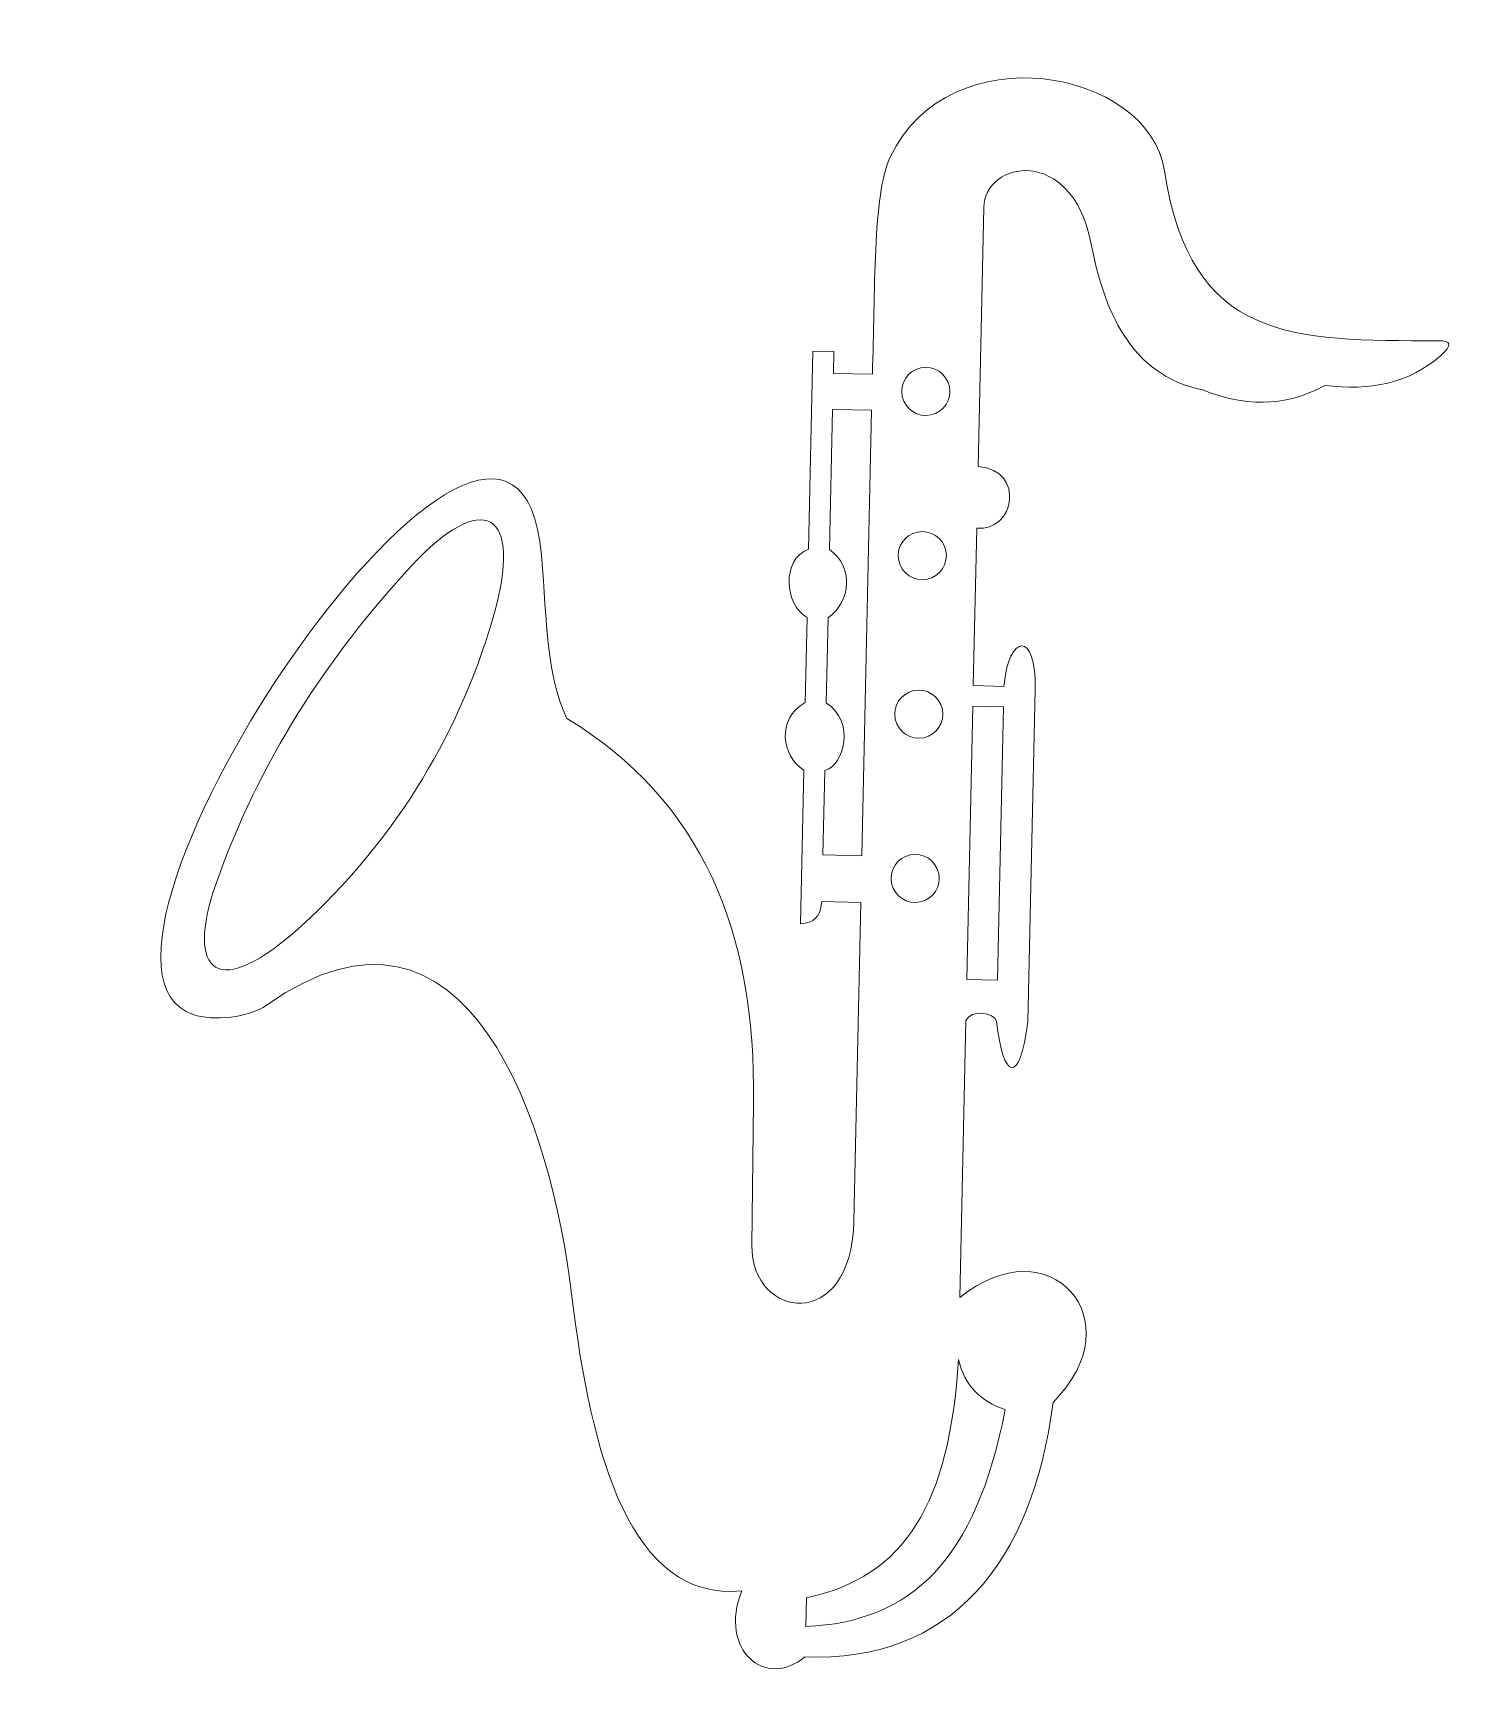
# Model space of a CAD drawing. Header units: centimetres. Extents: x 18.8 to 98, y -42.5 to 49.9.
import ezdxf

# ---------------------------------------------------------------- set-up
doc = ezdxf.new("R2010")
doc.units = ezdxf.units.CM
doc.header["$MEASUREMENT"] = 0
doc.layers.add('Camada 1', color=7, linetype='Continuous')

msp = doc.modelspace()

# ---------------------------------------------------------------- linework, layer by layer
at = {"layer": 'Camada 1', "color": 250, "lineweight": 9}
for points, knots in [([(70.80722, -5.11864), (70.80722, -5.11864), (70.46959, -20.57691), (70.46959, -20.57691), (70.46959, -20.57691), (75.42411, -16.50982), (80.2641, -21.81465), (75.66362, -26.42135), (75.66362, -26.42135), (74.49677, -35.46409), (69.91848, -40.9294), (61.8184, -40.61322), (61.8184, -40.61322), (59.64018, -42.45357), (56.99295, -40.21551), (58.30775, -36.93863), (58.30775, -36.93863), (52.13434, -37.52054), (49.90051, -29.47929), (48.82048, -20.37358), (48.82048, -20.37358), (47.73334, -11.20766), (43.12373, 3.73364), (31.80781, -4.26954), (31.80781, -4.26954), (30.82847, -4.96258), (28.82677, -5.16656), (27.72481, -4.7901), (27.72481, -4.7901), (18.79672, -1.73889), (45.65707, 37.93658), (47.1342, 20.82463), (47.1342, 20.82463), (47.47033, 16.93033), (47.37556, 14.28637), (48.55699, 11.72525), (48.55699, 11.72525), (56.09039, 7.17109), (59.13846, -0.23774), (58.95328, -9.70442), (58.95328, -9.70442), (58.95328, -9.70442), (58.86861, -17.6528), (58.86861, -17.6528), (58.86861, -17.6528), (58.82404, -21.81742), (64.4204, -22.56586), (64.55708, -16.31407), (64.55708, -16.31407), (64.55708, -16.31407), (64.94627, 1.46308), (64.94627, 1.46308), (64.94627, 1.46308), (64.94627, 1.46308), (62.77039, 1.51067), (62.77039, 1.51067), (62.77039, 1.51067), (62.67085, 0.60038), (62.3467, 0.35237), (61.57227, 0.26878), (61.57227, 0.26878), (61.57227, 0.26878), (61.75983, 8.84211), (61.75983, 8.84211), (61.75983, 8.84211), (60.53863, 9.62659), (60.21145, 11.67982), (61.84227, 12.61582), (61.84227, 12.61582), (61.84227, 12.61582), (61.94621, 17.36166), (61.94621, 17.36166), (61.94621, 17.36166), (60.69023, 18.0501), (60.50518, 20.59261), (62.02944, 21.1648), (62.02944, 21.1648), (62.02944, 21.1648), (62.27113, 32.21678), (62.27113, 32.21678), (62.27113, 32.21678), (62.27113, 32.21678), (63.44108, 32.19143), (63.44108, 32.19143), (63.44108, 32.19143), (63.44108, 32.19143), (63.41459, 30.96746), (63.41459, 30.96746), (63.41459, 30.96746), (63.41459, 30.96746), (65.58895, 30.92017), (65.58895, 30.92017), (65.58895, 30.92017), (65.74901, 35.40877), (65.58117, 40.93918), (66.59673, 43.06673), (66.59673, 43.06673), (69.88081, 49.94649), (80.9891, 47.98472), (81.87491, 42.25931), (81.87491, 42.25931), (83.35091, 32.71726), (88.96158, 32.79812), (97.16154, 32.79192), (97.16154, 32.79192), (97.83968, 32.79147), (97.95329, 32.57357), (97.25674, 31.95151), (97.25674, 31.95151), (95.51885, 30.39944), (93.31238, 29.99169), (90.82168, 30.29872), (90.82168, 30.29872), (88.4858, 29.02613), (86.22598, 29.14687), (84.00875, 30.04966), (84.00875, 30.04966), (79.91252, 30.86546), (78.48089, 34.60292), (77.76884, 38.26825), (77.76884, 38.26825), (76.71751, 43.68092), (71.85658, 42.85279), (71.79911, 40.22285), (71.79911, 40.22285), (71.79911, 40.22285), (71.48317, 25.78416), (71.48317, 25.78416), (71.48317, 25.78416), (74.16059, 25.55386), (73.50777, 22.13343), (71.40755, 22.32815), (71.40755, 22.32815), (71.40755, 22.32815), (71.21204, 13.56722), (71.21204, 13.56722), (71.21204, 13.56722), (71.21204, 13.56722), (72.92394, 13.50879), (72.92394, 13.50879), (72.92394, 13.50879), (73.17719, 16.45365), (74.76035, 16.64812), (74.66292, 13.32435), (74.66292, 13.32435), (74.66292, 13.32435), (74.25822, -5.18835), (74.25822, -5.18835), (74.25822, -5.18835), (73.82991, -8.79495), (72.8443, -8.40756), (72.51631, -5.15546), (72.51631, -5.15546), (72.37388, -4.68791), (71.0999, -4.47472), (70.80722, -5.11864)], [0, 0, 0, 0, 0.025, 0.025, 0.025, 0.025, 0.05, 0.05, 0.05, 0.05, 0.075, 0.075, 0.075, 0.075, 0.1, 0.1, 0.1, 0.1, 0.125, 0.125, 0.125, 0.125, 0.15, 0.15, 0.15, 0.15, 0.175, 0.175, 0.175, 0.175, 0.2, 0.2, 0.2, 0.2, 0.225, 0.225, 0.225, 0.225, 0.25, 0.25, 0.25, 0.25, 0.275, 0.275, 0.275, 0.275, 0.3, 0.3, 0.3, 0.3, 0.325, 0.325, 0.325, 0.325, 0.35, 0.35, 0.35, 0.35, 0.375, 0.375, 0.375, 0.375, 0.4, 0.4, 0.4, 0.4, 0.425, 0.425, 0.425, 0.425, 0.45, 0.45, 0.45, 0.45, 0.475, 0.475, 0.475, 0.475, 0.5, 0.5, 0.5, 0.5, 0.525, 0.525, 0.525, 0.525, 0.55, 0.55, 0.55, 0.55, 0.575, 0.575, 0.575, 0.575, 0.6, 0.6, 0.6, 0.6, 0.625, 0.625, 0.625, 0.625, 0.65, 0.65, 0.65, 0.65, 0.675, 0.675, 0.675, 0.675, 0.7, 0.7, 0.7, 0.7, 0.725, 0.725, 0.725, 0.725, 0.75, 0.75, 0.75, 0.75, 0.775, 0.775, 0.775, 0.775, 0.8, 0.8, 0.8, 0.8, 0.825, 0.825, 0.825, 0.825, 0.85, 0.85, 0.85, 0.85, 0.875, 0.875, 0.875, 0.875, 0.9, 0.9, 0.9, 0.9, 0.925, 0.925, 0.925, 0.925, 0.95, 0.95, 0.95, 0.95, 1, 1, 1, 1]), ([(68.29571, 31.2771), (69.02126, 31.42886), (69.73236, 30.96375), (69.88411, 30.23824), (69.88411, 30.23824), (70.03586, 29.51273), (69.57079, 28.8016), (68.84524, 28.64983), (68.84524, 28.64983), (68.11969, 28.49807), (67.4086, 28.96318), (67.25684, 29.68869), (67.25684, 29.68869), (67.10509, 30.4142), (67.57016, 31.12533), (68.29571, 31.2771)], [0, 0, 0, 0, 0.2, 0.2, 0.2, 0.2, 0.4, 0.4, 0.4, 0.4, 0.6, 0.6, 0.6, 0.6, 1, 1, 1, 1]), ([(65.00316, 4.06839), (65.00316, 4.06839), (62.82754, 4.1159), (62.82754, 4.1159), (62.82754, 4.1159), (62.82754, 4.1159), (62.93019, 8.8166), (62.93019, 8.8166), (62.93019, 8.8166), (64.02007, 9.06334), (64.63996, 11.59315), (63.01312, 12.59029), (63.01312, 12.59029), (63.01312, 12.59029), (63.11678, 17.33631), (63.11678, 17.33631), (63.11678, 17.33631), (64.39956, 18.24573), (64.55355, 20.20147), (63.19957, 21.13924), (63.19957, 21.13924), (63.19957, 21.13924), (63.37076, 28.96368), (63.37076, 28.96368), (63.37076, 28.96368), (63.37076, 28.96368), (65.54479, 28.9162), (65.54479, 28.9162), (65.54479, 28.9162), (65.54479, 28.9162), (65.00316, 4.06839), (65.00316, 4.06839)], [0, 0, 0, 0, 0.11111111, 0.11111111, 0.11111111, 0.11111111, 0.22222222, 0.22222222, 0.22222222, 0.22222222, 0.33333333, 0.33333333, 0.33333333, 0.33333333, 0.44444444, 0.44444444, 0.44444444, 0.44444444, 0.55555556, 0.55555556, 0.55555556, 0.55555556, 0.66666667, 0.66666667, 0.66666667, 0.66666667, 0.77777778, 0.77777778, 0.77777778, 0.77777778, 1, 1, 1, 1]), ([(33.78417, 0.18028), (29.08678, -4.10944), (27.24776, -2.49425), (28.99504, 2.51217), (28.99504, 2.51217), (31.34272, 9.23862), (35.18597, 15.15128), (39.90881, 20.25312), (39.90881, 20.25312), (43.74827, 24.40082), (46.24942, 23.5501), (44.40972, 17.24264), (44.40972, 17.24264), (42.42333, 10.43277), (38.63522, 4.61028), (33.78417, 0.18028)], [0, 0, 0, 0, 0.2, 0.2, 0.2, 0.2, 0.4, 0.4, 0.4, 0.4, 0.6, 0.6, 0.6, 0.6, 1, 1, 1, 1]), ([(68.09541, 22.11927), (68.82097, 22.27103), (69.53207, 21.80592), (69.68382, 21.0804), (69.68382, 21.0804), (69.83558, 20.35489), (69.37051, 19.64376), (68.64495, 19.49199), (68.64495, 19.49199), (67.9194, 19.34023), (67.2083, 19.80534), (67.05655, 20.53085), (67.05655, 20.53085), (66.90479, 21.25637), (67.36986, 21.9675), (68.09541, 22.11927)], [0, 0, 0, 0, 0.2, 0.2, 0.2, 0.2, 0.4, 0.4, 0.4, 0.4, 0.6, 0.6, 0.6, 0.6, 1, 1, 1, 1]), ([(67.90201, 13.27812), (68.62756, 13.42988), (69.33866, 12.96477), (69.49042, 12.23926), (69.49042, 12.23926), (69.64217, 11.51374), (69.1771, 10.80261), (68.45155, 10.65084), (68.45155, 10.65084), (67.726, 10.49908), (67.01489, 10.96419), (66.86314, 11.68971), (66.86314, 11.68971), (66.71139, 12.41522), (67.17646, 13.12635), (67.90201, 13.27812)], [0, 0, 0, 0, 0.2, 0.2, 0.2, 0.2, 0.4, 0.4, 0.4, 0.4, 0.6, 0.6, 0.6, 0.6, 1, 1, 1, 1]), ([(72.56574, -2.88117), (72.56574, -2.88117), (70.85719, -2.84398), (70.85719, -2.84398), (70.85719, -2.84398), (70.85719, -2.84398), (71.19075, 12.41165), (71.19075, 12.41165), (71.19075, 12.41165), (71.19075, 12.41165), (72.89963, 12.37405), (72.89963, 12.37405), (72.89963, 12.37405), (72.89963, 12.37405), (72.56574, -2.88117), (72.56574, -2.88117)], [0, 0, 0, 0, 0.2, 0.2, 0.2, 0.2, 0.4, 0.4, 0.4, 0.4, 0.6, 0.6, 0.6, 0.6, 1, 1, 1, 1]), ([(67.70164, 4.11579), (68.42719, 4.26755), (69.13829, 3.80244), (69.29005, 3.07693), (69.29005, 3.07693), (69.4418, 2.35142), (68.97673, 1.64029), (68.25118, 1.48852), (68.25118, 1.48852), (67.52563, 1.33676), (66.81452, 1.80187), (66.66277, 2.52738), (66.66277, 2.52738), (66.51102, 3.25289), (66.97609, 3.96402), (67.70164, 4.11579)], [0, 0, 0, 0, 0.2, 0.2, 0.2, 0.2, 0.4, 0.4, 0.4, 0.4, 0.6, 0.6, 0.6, 0.6, 1, 1, 1, 1]), ([(72.99415, -26.81548), (71.3552, -35.22346), (67.80835, -38.65349), (61.88613, -38.92364), (61.88613, -38.92364), (61.88613, -38.92364), (61.92135, -37.31646), (61.92135, -37.31646), (61.92135, -37.31646), (67.44824, -36.14199), (69.88242, -32.03719), (70.39429, -24.02566), (70.39429, -24.02566), (70.73202, -25.49692), (71.61233, -26.35198), (72.99415, -26.81548)], [0, 0, 0, 0, 0.2, 0.2, 0.2, 0.2, 0.4, 0.4, 0.4, 0.4, 0.6, 0.6, 0.6, 0.6, 1, 1, 1, 1])]:
    msp.add_open_spline(points, degree=3, knots=knots, dxfattribs=at)

doc.saveas('drawing.dxf')
